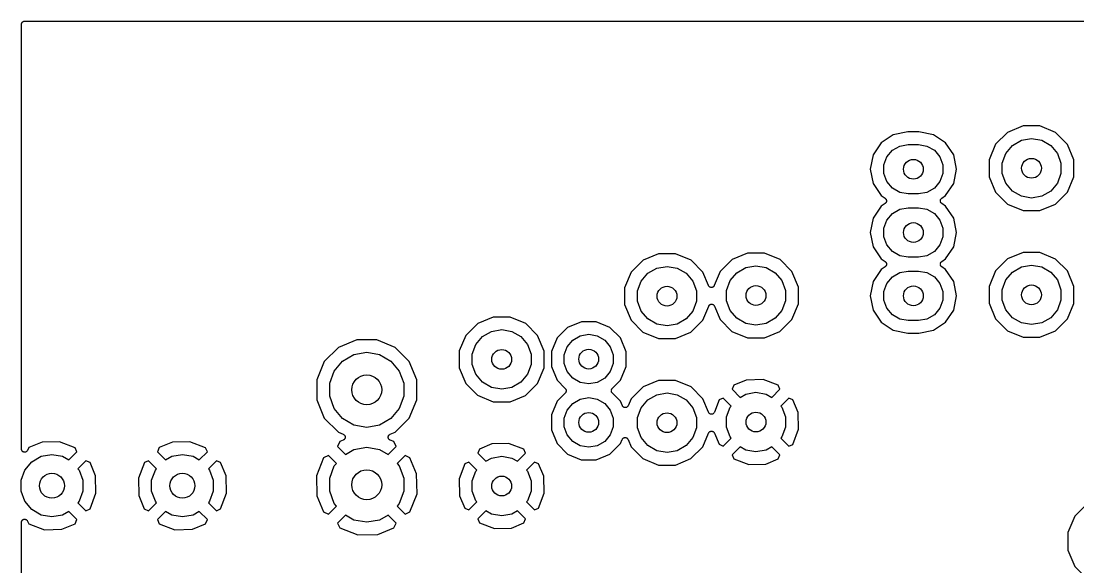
# Model space of a CAD drawing. Extents: x 74 to 224, y -146 to -46.
# Drawn here: x 74.36 to 116.73, y -68.33 to -46.43 of the extents above; entities that cross this region are included whole.
import ezdxf

# ---------------------------------------------------------------- set-up
doc = ezdxf.new("R2010")
doc.units = 0
doc.header["$MEASUREMENT"] = 0
doc.layers.add('BLACK', color=7, linetype='CONTINUOUS')

msp = doc.modelspace()

# ---------------------------------------------------------------- linework, layer by layer
at = {"layer": 'Black'}
for p, q in [((74.37, -46.557), (74.3719, -46.5461)), ((74.37, -63.6056), (74.37, -46.557)), ((74.3719, -46.5349), (74.3757, -46.5245)), ((74.3719, -46.5461), (74.3719, -46.5349)), ((74.3757, -46.5245), (74.3777, -46.5136)), ((74.3777, -46.5136), (74.3832, -46.5039)), ((74.3832, -46.5039), (74.387, -46.4935)), ((74.387, -46.4935), (74.3942, -46.485)), ((74.3942, -46.485), (74.3997, -46.4754)), ((74.3997, -46.4754), (74.4082, -46.4682)), ((74.4082, -46.4682), (74.4154, -46.4597)), ((74.4154, -46.4597), (74.425, -46.4542)), ((74.425, -46.4542), (74.4335, -46.447)), ((74.4335, -46.447), (74.4439, -46.4432)), ((74.4439, -46.4432), (74.4536, -46.4377)), ((74.4536, -46.4377), (74.4645, -46.4357)), ((74.4645, -46.4357), (74.4749, -46.4319)), ((74.4749, -46.4319), (74.4861, -46.4319)), ((74.4861, -46.4319), (74.497, -46.43)), ((74.497, -46.43), (140.55, -46.43)), ((114.535, -50.6378), (113.911, -50.8958)), ((115.211, -50.6384), (114.535, -50.6378)), ((115.835, -50.8975), (115.211, -50.6384)), ((109.327, -50.9911), (108.841, -51.3158)), ((109.913, -50.8746), (109.327, -50.9911)), ((110.356, -50.8746), (109.913, -50.8746)), ((110.942, -50.9911), (110.356, -50.8746)), ((111.428, -51.3158), (110.942, -50.9911)), ((113.911, -50.8958), (113.432, -51.3732)), ((114.103, -51.4211), (114.463, -51.2136)), ((114.463, -51.2136), (114.871, -51.1415)), ((114.871, -51.1415), (115.28, -51.2136)), ((115.28, -51.2136), (115.64, -51.4211)), ((116.312, -51.3758), (115.835, -50.8975)), ((108.841, -51.3158), (108.517, -51.8017)), ((109.072, -51.8787), (109.294, -51.6147)), ((109.294, -51.6147), (109.592, -51.4424)), ((109.592, -51.4424), (109.931, -51.3826)), ((109.931, -51.3826), (110.337, -51.3826)), ((110.337, -51.3826), (110.677, -51.4424)), ((110.677, -51.4424), (110.975, -51.6147)), ((110.975, -51.6147), (111.197, -51.8787)), ((111.752, -51.8017), (111.428, -51.3158)), ((113.432, -51.3732), (113.173, -51.9973)), ((113.836, -51.7391), (114.103, -51.4211)), ((115.64, -51.4211), (115.907, -51.7391)), ((116.57, -52.0003), (116.312, -51.3758)), ((108.517, -51.8017), (108.402, -52.3748)), ((108.954, -52.2025), (109.072, -51.8787)), ((111.197, -51.8787), (111.314, -52.2025)), ((111.866, -52.3748), (111.752, -51.8017)), ((113.173, -51.9973), (113.173, -52.6731)), ((113.694, -52.1292), (113.836, -51.7391)), ((115.907, -51.7391), (116.049, -52.1292)), ((116.57, -52.6761), (116.57, -52.0003)), ((108.402, -52.3748), (108.517, -52.9479)), ((108.954, -52.5471), (108.954, -52.2025)), ((111.314, -52.2025), (111.314, -52.5471)), ((111.752, -52.9479), (111.866, -52.3748)), ((113.694, -52.5442), (113.694, -52.1292)), ((113.836, -52.9343), (113.694, -52.5442)), ((116.049, -52.5442), (115.907, -52.9343)), ((116.049, -52.1292), (116.049, -52.5442)), ((108.517, -52.9479), (108.841, -53.4338)), ((109.072, -52.8709), (108.954, -52.5471)), ((109.294, -53.1349), (109.072, -52.8709)), ((111.197, -52.8709), (110.975, -53.1349)), ((111.314, -52.5471), (111.197, -52.8709)), ((111.428, -53.4338), (111.752, -52.9479)), ((113.173, -52.6731), (113.431, -53.2976)), ((114.103, -53.2523), (113.836, -52.9343)), ((115.907, -52.9343), (115.64, -53.2523)), ((116.311, -53.3001), (116.57, -52.6761)), ((109.592, -53.3072), (109.294, -53.1349)), ((109.931, -53.367), (109.592, -53.3072)), ((110.337, -53.367), (109.931, -53.367)), ((110.677, -53.3072), (110.337, -53.367)), ((110.975, -53.1349), (110.677, -53.3072)), ((113.431, -53.2976), (113.908, -53.7759)), ((114.463, -53.4598), (114.103, -53.2523)), ((115.64, -53.2523), (115.28, -53.4598)), ((115.832, -53.7776), (116.311, -53.3001)), ((108.841, -53.4338), (108.999, -53.5392)), ((108.999, -53.7504), (108.841, -53.8558)), ((108.999, -53.5392), (109.009, -53.5488)), ((109.009, -53.7408), (108.999, -53.7504)), ((109.009, -53.5488), (109.02, -53.557)), ((109.02, -53.7326), (109.009, -53.7408)), ((109.02, -53.557), (109.025, -53.5639)), ((109.025, -53.7257), (109.02, -53.7326)), ((109.025, -53.5639), (109.031, -53.5697)), ((109.031, -53.7199), (109.025, -53.7257)), ((109.031, -53.5697), (109.037, -53.5821)), ((109.037, -53.7075), (109.031, -53.7199)), ((109.037, -53.5821), (109.045, -53.5937)), ((109.045, -53.6959), (109.037, -53.7075)), ((109.045, -53.5937), (109.047, -53.6018)), ((109.047, -53.6878), (109.045, -53.6959)), ((109.047, -53.6018), (109.05, -53.6093)), ((109.05, -53.6803), (109.047, -53.6878)), ((109.05, -53.6093), (109.052, -53.623)), ((109.052, -53.6666), (109.05, -53.6803)), ((109.052, -53.623), (109.055, -53.6365)), ((109.055, -53.6531), (109.052, -53.6666)), ((109.055, -53.6365), (109.054, -53.6448)), ((109.054, -53.6448), (109.055, -53.6531)), ((111.214, -53.6365), (111.217, -53.623)), ((111.215, -53.6448), (111.214, -53.6365)), ((111.214, -53.6531), (111.215, -53.6448)), ((111.217, -53.6666), (111.214, -53.6531)), ((111.217, -53.623), (111.219, -53.6093)), ((111.219, -53.6803), (111.217, -53.6666)), ((111.219, -53.6093), (111.222, -53.6018)), ((111.222, -53.6878), (111.219, -53.6803)), ((111.222, -53.6018), (111.224, -53.5937)), ((111.224, -53.6959), (111.222, -53.6878)), ((111.224, -53.5937), (111.232, -53.5821)), ((111.232, -53.7075), (111.224, -53.6959)), ((111.232, -53.5821), (111.238, -53.5697)), ((111.238, -53.7199), (111.232, -53.7075)), ((111.238, -53.5697), (111.244, -53.5639)), ((111.244, -53.7257), (111.238, -53.7199)), ((111.244, -53.5639), (111.249, -53.557)), ((111.249, -53.7326), (111.244, -53.7257)), ((111.249, -53.557), (111.26, -53.5488)), ((111.26, -53.7408), (111.249, -53.7326)), ((111.26, -53.5488), (111.27, -53.5392)), ((111.27, -53.7504), (111.26, -53.7408)), ((111.27, -53.5392), (111.428, -53.4338)), ((111.428, -53.8558), (111.27, -53.7504)), ((113.908, -53.7759), (114.532, -54.035)), ((114.871, -53.5319), (114.463, -53.4598)), ((115.28, -53.4598), (114.871, -53.5319)), ((115.208, -54.0356), (115.832, -53.7776)), ((108.841, -53.8558), (108.517, -54.3417)), ((109.072, -54.4187), (109.294, -54.1547)), ((109.294, -54.1547), (109.592, -53.9824)), ((109.592, -53.9824), (109.931, -53.9226)), ((109.931, -53.9226), (110.337, -53.9226)), ((110.337, -53.9226), (110.677, -53.9824)), ((110.677, -53.9824), (110.975, -54.1547)), ((110.975, -54.1547), (111.197, -54.4187)), ((111.752, -54.3417), (111.428, -53.8558)), ((114.532, -54.035), (115.208, -54.0356)), ((108.517, -54.3417), (108.402, -54.9148)), ((108.954, -54.7425), (109.072, -54.4187)), ((111.197, -54.4187), (111.314, -54.7425)), ((111.866, -54.9148), (111.752, -54.3417)), ((108.402, -54.9148), (108.517, -55.4879)), ((108.954, -55.0871), (108.954, -54.7425)), ((111.314, -54.7425), (111.314, -55.0871)), ((111.752, -55.4879), (111.866, -54.9148)), ((108.517, -55.4879), (108.841, -55.9738)), ((109.072, -55.4109), (108.954, -55.0871)), ((109.294, -55.6749), (109.072, -55.4109)), ((111.197, -55.4109), (110.975, -55.6749)), ((111.314, -55.0871), (111.197, -55.4109)), ((111.428, -55.9738), (111.752, -55.4879)), ((99.9174, -55.7686), (99.2929, -56.0266)), ((100.593, -55.7692), (99.9174, -55.7686)), ((101.217, -56.0283), (100.593, -55.7692)), ((103.486, -55.7432), (102.862, -56.0012)), ((104.162, -55.7438), (103.486, -55.7432)), ((104.786, -56.0029), (104.162, -55.7438)), ((109.592, -55.8472), (109.294, -55.6749)), ((109.931, -55.907), (109.592, -55.8472)), ((110.337, -55.907), (109.931, -55.907)), ((110.677, -55.8472), (110.337, -55.907)), ((110.975, -55.6749), (110.677, -55.8472)), ((114.535, -55.7178), (113.911, -55.9758)), ((115.211, -55.7184), (114.535, -55.7178)), ((115.835, -55.9775), (115.211, -55.7184)), ((99.2929, -56.0266), (98.8146, -56.504)), ((99.4856, -56.5519), (99.845, -56.3444)), ((99.845, -56.3444), (100.254, -56.2723)), ((100.254, -56.2723), (100.663, -56.3444)), ((100.663, -56.3444), (101.022, -56.5519)), ((101.695, -56.5066), (101.217, -56.0283)), ((102.862, -56.0012), (102.383, -56.4786)), ((103.054, -56.5265), (103.414, -56.319)), ((103.414, -56.319), (103.822, -56.2469)), ((103.822, -56.2469), (104.231, -56.319)), ((104.231, -56.319), (104.591, -56.5265)), ((105.263, -56.4812), (104.786, -56.0029)), ((108.841, -55.9738), (108.999, -56.0792)), ((108.999, -56.2904), (108.841, -56.3958)), ((108.999, -56.0792), (109.009, -56.0888)), ((109.009, -56.2808), (108.999, -56.2904)), ((109.009, -56.0888), (109.02, -56.097)), ((109.02, -56.2726), (109.009, -56.2808)), ((109.02, -56.097), (109.025, -56.1039)), ((109.025, -56.2657), (109.02, -56.2726)), ((109.025, -56.1039), (109.031, -56.1097)), ((109.031, -56.2599), (109.025, -56.2657)), ((109.031, -56.1097), (109.037, -56.1221)), ((109.037, -56.2475), (109.031, -56.2599)), ((109.037, -56.1221), (109.045, -56.1337)), ((109.045, -56.2359), (109.037, -56.2475)), ((109.045, -56.1337), (109.047, -56.1418)), ((109.047, -56.2278), (109.045, -56.2359)), ((109.047, -56.1418), (109.05, -56.1493)), ((109.05, -56.2203), (109.047, -56.2278)), ((109.05, -56.1493), (109.052, -56.163)), ((109.052, -56.2066), (109.05, -56.2203)), ((109.052, -56.163), (109.055, -56.1765)), ((109.055, -56.1931), (109.052, -56.2066)), ((109.055, -56.1765), (109.054, -56.1848)), ((109.054, -56.1848), (109.055, -56.1931)), ((111.214, -56.1765), (111.217, -56.163)), ((111.215, -56.1848), (111.214, -56.1765)), ((111.214, -56.1931), (111.215, -56.1848)), ((111.217, -56.2066), (111.214, -56.1931)), ((111.217, -56.163), (111.219, -56.1493)), ((111.219, -56.2203), (111.217, -56.2066)), ((111.219, -56.1493), (111.222, -56.1418)), ((111.222, -56.2278), (111.219, -56.2203)), ((111.222, -56.1418), (111.224, -56.1337)), ((111.224, -56.2359), (111.222, -56.2278)), ((111.224, -56.1337), (111.232, -56.1221)), ((111.232, -56.2475), (111.224, -56.2359)), ((111.232, -56.1221), (111.238, -56.1097)), ((111.238, -56.2599), (111.232, -56.2475)), ((111.238, -56.1097), (111.244, -56.1039)), ((111.244, -56.2657), (111.238, -56.2599)), ((111.244, -56.1039), (111.249, -56.097)), ((111.249, -56.2726), (111.244, -56.2657)), ((111.249, -56.097), (111.26, -56.0888)), ((111.26, -56.2808), (111.249, -56.2726)), ((111.26, -56.0888), (111.27, -56.0792)), ((111.27, -56.2904), (111.26, -56.2808)), ((111.27, -56.0792), (111.428, -55.9738)), ((111.428, -56.3958), (111.27, -56.2904)), ((113.911, -55.9758), (113.432, -56.4532)), ((114.103, -56.5011), (114.463, -56.2936)), ((114.463, -56.2936), (114.871, -56.2215)), ((114.871, -56.2215), (115.28, -56.2936)), ((115.28, -56.2936), (115.64, -56.5011)), ((116.312, -56.4558), (115.835, -55.9775)), ((98.8146, -56.504), (98.5555, -57.1281)), ((99.2188, -56.8699), (99.4856, -56.5519)), ((101.022, -56.5519), (101.289, -56.8699)), ((101.915, -57.0405), (101.695, -56.5066)), ((102.383, -56.4786), (102.15, -57.0407)), ((102.787, -56.8445), (103.054, -56.5265)), ((104.591, -56.5265), (104.858, -56.8445)), ((105.521, -57.1057), (105.263, -56.4812)), ((108.841, -56.3958), (108.517, -56.8817)), ((109.072, -56.9587), (109.294, -56.6947)), ((109.294, -56.6947), (109.592, -56.5224)), ((109.592, -56.5224), (109.931, -56.4626)), ((109.931, -56.4626), (110.337, -56.4626)), ((110.337, -56.4626), (110.677, -56.5224)), ((110.677, -56.5224), (110.975, -56.6947)), ((110.975, -56.6947), (111.197, -56.9587)), ((111.752, -56.8817), (111.428, -56.3958)), ((113.432, -56.4532), (113.173, -57.0773)), ((113.836, -56.8191), (114.103, -56.5011)), ((115.64, -56.5011), (115.907, -56.8191)), ((116.57, -57.0803), (116.312, -56.4558)), ((98.5555, -57.1281), (98.5549, -57.8039)), ((99.0768, -57.26), (99.2188, -56.8699)), ((101.289, -56.8699), (101.431, -57.26)), ((101.924, -57.0545), (101.915, -57.0405)), ((101.932, -57.0692), (101.924, -57.0545)), ((101.936, -57.073), (101.932, -57.0692)), ((101.939, -57.0777), (101.936, -57.073)), ((101.952, -57.0878), (101.939, -57.0777)), ((101.964, -57.099), (101.952, -57.0878)), ((101.969, -57.1012), (101.964, -57.099)), ((101.974, -57.1046), (101.969, -57.1012)), ((101.99, -57.1096), (101.974, -57.1046)), ((102.005, -57.1159), (101.99, -57.1096)), ((102.011, -57.1162), (102.005, -57.1159)), ((102.016, -57.1179), (102.011, -57.1162)), ((102.033, -57.1172), (102.016, -57.1179)), ((102.049, -57.1179), (102.033, -57.1172)), ((102.054, -57.1162), (102.049, -57.1179)), ((102.06, -57.116), (102.054, -57.1162)), ((102.075, -57.1097), (102.06, -57.116)), ((102.091, -57.1047), (102.075, -57.1097)), ((102.096, -57.1013), (102.091, -57.1047)), ((102.101, -57.0992), (102.096, -57.1013)), ((102.113, -57.0879), (102.101, -57.0992)), ((102.126, -57.0779), (102.113, -57.0879)), ((102.129, -57.0732), (102.126, -57.0779)), ((102.133, -57.0694), (102.129, -57.0732)), ((102.141, -57.0547), (102.133, -57.0694)), ((102.15, -57.0407), (102.141, -57.0547)), ((102.645, -57.2346), (102.787, -56.8445)), ((104.858, -56.8445), (105, -57.2346)), ((105.521, -57.7815), (105.521, -57.1057)), ((108.517, -56.8817), (108.402, -57.4548)), ((108.954, -57.2825), (109.072, -56.9587)), ((111.197, -56.9587), (111.314, -57.2825)), ((111.866, -57.4548), (111.752, -56.8817)), ((113.173, -57.0773), (113.173, -57.7531)), ((113.694, -57.2092), (113.836, -56.8191)), ((115.907, -56.8191), (116.049, -57.2092)), ((116.57, -57.7561), (116.57, -57.0803)), ((99.0768, -57.675), (99.0768, -57.26)), ((101.431, -57.26), (101.431, -57.675)), ((102.645, -57.6496), (102.645, -57.2346)), ((105, -57.2346), (105, -57.6496)), ((108.402, -57.4548), (108.517, -58.0279)), ((108.954, -57.6271), (108.954, -57.2825)), ((109.072, -57.9509), (108.954, -57.6271)), ((111.314, -57.6271), (111.197, -57.9509)), ((111.314, -57.2825), (111.314, -57.6271)), ((111.752, -58.0279), (111.866, -57.4548)), ((113.694, -57.6242), (113.694, -57.2092)), ((113.836, -58.0143), (113.694, -57.6242)), ((116.049, -57.6242), (115.907, -58.0143)), ((116.049, -57.2092), (116.049, -57.6242)), ((98.5549, -57.8039), (98.8129, -58.4284)), ((99.2188, -58.0651), (99.0768, -57.675)), ((101.431, -57.675), (101.289, -58.0651)), ((101.693, -58.4309), (101.926, -57.8689)), ((101.926, -57.8689), (101.935, -57.8549)), ((101.935, -57.8549), (101.943, -57.8402)), ((101.943, -57.8402), (101.947, -57.8364)), ((101.947, -57.8364), (101.95, -57.8317)), ((101.95, -57.8317), (101.963, -57.8216)), ((101.963, -57.8216), (101.976, -57.8104)), ((101.976, -57.8104), (101.981, -57.8083)), ((101.981, -57.8083), (101.985, -57.8049)), ((101.985, -57.8049), (102.001, -57.7999)), ((102.001, -57.7999), (102.016, -57.7936)), ((102.016, -57.7936), (102.022, -57.7934)), ((102.022, -57.7934), (102.027, -57.7917)), ((102.027, -57.7917), (102.044, -57.7924)), ((102.044, -57.7924), (102.06, -57.7917)), ((102.06, -57.7917), (102.066, -57.7934)), ((102.066, -57.7934), (102.071, -57.7937)), ((102.071, -57.7937), (102.087, -57.8)), ((102.087, -57.8), (102.102, -57.805)), ((102.102, -57.805), (102.107, -57.8084)), ((102.107, -57.8084), (102.112, -57.8106)), ((102.112, -57.8106), (102.124, -57.8218)), ((102.124, -57.8218), (102.137, -57.8319)), ((102.137, -57.8319), (102.14, -57.8366)), ((102.14, -57.8366), (102.144, -57.8404)), ((102.144, -57.8404), (102.152, -57.8551)), ((102.152, -57.8551), (102.161, -57.8691)), ((102.161, -57.8691), (102.382, -58.403)), ((102.787, -58.0397), (102.645, -57.6496)), ((103.054, -58.3577), (102.787, -58.0397)), ((104.858, -58.0397), (104.591, -58.3577)), ((105, -57.6496), (104.858, -58.0397)), ((105.262, -58.4055), (105.521, -57.7815)), ((108.517, -58.0279), (108.841, -58.5138)), ((109.294, -58.2149), (109.072, -57.9509)), ((111.197, -57.9509), (110.975, -58.2149)), ((111.428, -58.5138), (111.752, -58.0279)), ((113.173, -57.7531), (113.431, -58.3776)), ((114.103, -58.3323), (113.836, -58.0143)), ((115.907, -58.0143), (115.64, -58.3323)), ((116.311, -58.3802), (116.57, -57.7561)), ((93.288, -58.3086), (92.6635, -58.5666)), ((93.9638, -58.3092), (93.288, -58.3086)), ((94.5878, -58.5683), (93.9638, -58.3092)), ((98.8129, -58.4284), (99.2903, -58.9067)), ((99.4856, -58.3831), (99.2188, -58.0651)), ((99.845, -58.5906), (99.4856, -58.3831)), ((101.022, -58.3831), (100.663, -58.5906)), ((101.289, -58.0651), (101.022, -58.3831)), ((101.215, -58.9084), (101.693, -58.4309)), ((102.382, -58.403), (102.859, -58.8813)), ((103.414, -58.5652), (103.054, -58.3577)), ((104.591, -58.3577), (104.231, -58.5652)), ((104.783, -58.883), (105.262, -58.4055)), ((109.592, -58.3872), (109.294, -58.2149)), ((109.931, -58.447), (109.592, -58.3872)), ((110.337, -58.447), (109.931, -58.447)), ((110.677, -58.3872), (110.337, -58.447)), ((110.975, -58.2149), (110.677, -58.3872)), ((113.431, -58.3776), (113.908, -58.8559)), ((114.463, -58.5398), (114.103, -58.3323)), ((115.64, -58.3323), (115.28, -58.5398)), ((115.832, -58.8576), (116.311, -58.3802)), ((92.6635, -58.5666), (92.1852, -59.044)), ((92.8562, -59.0919), (93.2156, -58.8844)), ((93.2156, -58.8844), (93.6244, -58.8123)), ((93.6244, -58.8123), (94.0332, -58.8844)), ((94.0332, -58.8844), (94.3926, -59.0919)), ((95.0653, -59.0466), (94.5878, -58.5683)), ((96.2682, -58.7223), (95.8458, -59.1439)), ((96.8198, -58.4944), (96.2682, -58.7223)), ((97.4166, -58.4949), (96.8198, -58.4944)), ((97.9678, -58.7237), (97.4166, -58.4949)), ((98.3894, -59.1461), (97.9678, -58.7237)), ((100.254, -58.6627), (99.845, -58.5906)), ((100.663, -58.5906), (100.254, -58.6627)), ((102.859, -58.8813), (103.483, -59.1404)), ((103.822, -58.6373), (103.414, -58.5652)), ((104.231, -58.5652), (103.822, -58.6373)), ((104.159, -59.141), (104.783, -58.883)), ((108.841, -58.5138), (109.327, -58.8385)), ((109.327, -58.8385), (109.913, -58.955)), ((110.356, -58.955), (110.942, -58.8385)), ((110.942, -58.8385), (111.428, -58.5138)), ((113.908, -58.8559), (114.532, -59.115)), ((114.871, -58.6119), (114.463, -58.5398)), ((115.28, -58.5398), (114.871, -58.6119)), ((115.208, -59.1156), (115.832, -58.8576)), ((87.8166, -59.2185), (87.0783, -59.5235)), ((88.6153, -59.2192), (87.8166, -59.2185)), ((89.3531, -59.5255), (88.6153, -59.2192)), ((92.1852, -59.044), (91.9261, -59.6681)), ((92.5893, -59.4099), (92.8562, -59.0919)), ((94.3926, -59.0919), (94.6594, -59.4099)), ((95.3233, -59.6711), (95.0653, -59.0466)), ((95.8458, -59.1439), (95.617, -59.6951)), ((96.2544, -59.4968), (96.4767, -59.2318)), ((96.4767, -59.2318), (96.7763, -59.0589)), ((96.7763, -59.0589), (97.1169, -58.9988)), ((97.1169, -58.9988), (97.4575, -59.0589)), ((97.4575, -59.0589), (97.7571, -59.2318)), ((97.7571, -59.2318), (97.9794, -59.4968)), ((98.6173, -59.6977), (98.3894, -59.1461)), ((99.2903, -58.9067), (99.9144, -59.1658)), ((99.9144, -59.1658), (100.59, -59.1664)), ((100.59, -59.1664), (101.215, -58.9084)), ((103.483, -59.1404), (104.159, -59.141)), ((109.913, -58.955), (110.356, -58.955)), ((114.532, -59.115), (115.208, -59.1156)), ((87.0783, -59.5235), (86.513, -60.0878)), ((87.6993, -59.8119), (88.2142, -59.7211)), ((88.2142, -59.7211), (88.7291, -59.8119)), ((89.9174, -60.0908), (89.3531, -59.5255)), ((91.9261, -59.6681), (91.9255, -60.3439)), ((92.4474, -59.8), (92.5893, -59.4099)), ((94.6594, -59.4099), (94.8014, -59.8)), ((95.3227, -60.3469), (95.3233, -59.6711)), ((95.617, -59.6951), (95.6165, -60.2919)), ((96.1361, -59.8218), (96.2544, -59.4968)), ((97.9794, -59.4968), (98.0977, -59.8218)), ((98.6168, -60.2945), (98.6173, -59.6977)), ((86.513, -60.0878), (86.2067, -60.8256)), ((86.9103, -60.4739), (87.2464, -60.0733)), ((87.2464, -60.0733), (87.6993, -59.8119)), ((88.7291, -59.8119), (89.182, -60.0733)), ((89.182, -60.0733), (89.5181, -60.4739)), ((90.2224, -60.8291), (89.9174, -60.0908)), ((92.4474, -60.215), (92.4474, -59.8)), ((94.8014, -59.8), (94.8014, -60.215)), ((96.1361, -60.1677), (96.1361, -59.8218)), ((96.2544, -60.4928), (96.1361, -60.1677)), ((98.0977, -60.1677), (97.9794, -60.4928)), ((98.0977, -59.8218), (98.0977, -60.1677)), ((86.7315, -60.9653), (86.9103, -60.4739)), ((89.5181, -60.4739), (89.6969, -60.9653)), ((91.9255, -60.3439), (92.1835, -60.9684)), ((92.5893, -60.6051), (92.4474, -60.215)), ((94.8014, -60.215), (94.6594, -60.6051)), ((95.0636, -60.9709), (95.3227, -60.3469)), ((95.6165, -60.2919), (95.8444, -60.8435)), ((96.4767, -60.7578), (96.2544, -60.4928)), ((97.9794, -60.4928), (97.7571, -60.7578)), ((98.388, -60.8457), (98.6168, -60.2945)), ((86.2067, -60.8256), (86.206, -61.6243)), ((86.7315, -61.4881), (86.7315, -60.9653)), ((89.6969, -60.9653), (89.6969, -61.4881)), ((90.2217, -61.6278), (90.2224, -60.8291)), ((92.1835, -60.9684), (92.6609, -61.4467)), ((92.8562, -60.9231), (92.5893, -60.6051)), ((93.2156, -61.1306), (92.8562, -60.9231)), ((94.3926, -60.9231), (94.0332, -61.1306)), ((94.6594, -60.6051), (94.3926, -60.9231)), ((94.5853, -61.4484), (95.0636, -60.9709)), ((95.8444, -60.8435), (96.1756, -61.1753)), ((96.7763, -60.9307), (96.4767, -60.7578)), ((97.1169, -60.9908), (96.7763, -60.9307)), ((97.4575, -60.9307), (97.1169, -60.9908)), ((97.7571, -60.7578), (97.4575, -60.9307)), ((98.0584, -61.1747), (98.388, -60.8457)), ((99.9174, -60.8486), (99.2929, -61.1066)), ((100.593, -60.8492), (99.9174, -60.8486)), ((101.217, -61.1083), (100.593, -60.8492)), ((103.434, -60.834), (102.93, -61.0425)), ((104.111, -60.8144), (103.434, -60.834)), ((104.716, -61.0445), (104.111, -60.8144)), ((93.6244, -61.2027), (93.2156, -61.1306)), ((94.0332, -61.1306), (93.6244, -61.2027)), ((96.1754, -61.3549), (95.8458, -61.6839)), ((96.1818, -61.3458), (96.1754, -61.3549)), ((96.1756, -61.1753), (96.182, -61.1844)), ((96.1897, -61.3379), (96.1818, -61.3458)), ((96.182, -61.1844), (96.1898, -61.1923)), ((96.1944, -61.3279), (96.1897, -61.3379)), ((96.1898, -61.1923), (96.1945, -61.2023)), ((96.2008, -61.3188), (96.1944, -61.3279)), ((96.1945, -61.2023), (96.2009, -61.2114)), ((96.2036, -61.3081), (96.2008, -61.3188)), ((96.2009, -61.2114), (96.2037, -61.2222)), ((96.2084, -61.298), (96.2036, -61.3081)), ((96.2037, -61.2222), (96.2084, -61.2322)), ((96.2084, -61.2322), (96.2094, -61.2433)), ((96.2093, -61.2869), (96.2084, -61.298)), ((96.2122, -61.2762), (96.2093, -61.2869)), ((96.2094, -61.2433), (96.2122, -61.254)), ((96.2122, -61.254), (96.2113, -61.2651)), ((96.2113, -61.2651), (96.2122, -61.2762)), ((98.0216, -61.2534), (98.0245, -61.2427)), ((98.0225, -61.2645), (98.0216, -61.2534)), ((98.0216, -61.2756), (98.0225, -61.2645)), ((98.0244, -61.2863), (98.0216, -61.2756)), ((98.0254, -61.2974), (98.0244, -61.2863)), ((98.0245, -61.2427), (98.0254, -61.2316)), ((98.0254, -61.2316), (98.0301, -61.2216)), ((98.0301, -61.3074), (98.0254, -61.2974)), ((98.0301, -61.2216), (98.033, -61.2108)), ((98.0329, -61.3182), (98.0301, -61.3074)), ((98.0393, -61.3273), (98.0329, -61.3182)), ((98.033, -61.2108), (98.0394, -61.2017)), ((98.044, -61.3373), (98.0393, -61.3273)), ((98.0394, -61.2017), (98.0441, -61.1917)), ((98.0518, -61.3452), (98.044, -61.3373)), ((98.0441, -61.1917), (98.052, -61.1838)), ((98.0582, -61.3543), (98.0518, -61.3452)), ((98.052, -61.1838), (98.0584, -61.1747)), ((98.3894, -61.6861), (98.0582, -61.3543)), ((99.2929, -61.1066), (98.8146, -61.584)), ((99.4856, -61.6319), (99.845, -61.4244)), ((99.845, -61.4244), (100.254, -61.3523)), ((100.254, -61.3523), (100.663, -61.4244)), ((100.663, -61.4244), (101.022, -61.6319)), ((101.695, -61.5866), (101.217, -61.1083)), ((102.93, -61.0425), (102.862, -61.2025)), ((102.862, -61.2025), (103.189, -61.529)), ((103.189, -61.529), (103.414, -61.399)), ((103.414, -61.399), (103.822, -61.3269)), ((103.822, -61.3269), (104.231, -61.399)), ((104.231, -61.399), (104.456, -61.529)), ((104.456, -61.529), (104.783, -61.2025)), ((104.783, -61.2025), (104.716, -61.0445)), ((86.206, -61.6243), (86.511, -62.3626)), ((86.9103, -61.9795), (86.7315, -61.4881)), ((89.6969, -61.4881), (89.5181, -61.9795)), ((89.9154, -62.3656), (90.2217, -61.6278)), ((92.6609, -61.4467), (93.285, -61.7058)), ((93.285, -61.7058), (93.9608, -61.7064)), ((93.9608, -61.7064), (94.5853, -61.4484)), ((95.8458, -61.6839), (95.617, -62.2351)), ((96.2544, -62.0368), (96.4767, -61.7718)), ((96.4767, -61.7718), (96.7763, -61.5989)), ((96.7763, -61.5989), (97.1169, -61.5388)), ((97.1169, -61.5388), (97.4575, -61.5989)), ((97.4575, -61.5989), (97.7571, -61.7718)), ((97.7571, -61.7718), (97.9794, -62.0368)), ((98.4633, -61.8648), (98.3894, -61.6861)), ((98.4722, -61.8788), (98.4633, -61.8648)), ((98.6979, -61.865), (98.689, -61.879)), ((98.8146, -61.584), (98.6979, -61.865)), ((99.2188, -61.9499), (99.4856, -61.6319)), ((101.022, -61.6319), (101.289, -61.9499)), ((101.919, -62.1303), (101.695, -61.5866)), ((102.345, -61.629), (102.155, -62.127)), ((102.503, -61.5617), (102.345, -61.629)), ((102.823, -61.882), (102.503, -61.5617)), ((105.142, -61.5617), (104.822, -61.882)), ((105.302, -61.6298), (105.142, -61.5617)), ((105.511, -62.1332), (105.302, -61.6298)), ((87.2464, -62.3801), (86.9103, -61.9795)), ((89.5181, -61.9795), (89.182, -62.3801)), ((95.617, -62.2351), (95.6165, -62.8319)), ((96.1361, -62.3618), (96.2544, -62.0368)), ((97.9794, -62.0368), (98.0977, -62.3618)), ((98.4798, -61.8936), (98.4722, -61.8788)), ((98.4839, -61.8973), (98.4798, -61.8936)), ((98.4869, -61.902), (98.4839, -61.8973)), ((98.5001, -61.9122), (98.4869, -61.902)), ((98.5123, -61.9234), (98.5001, -61.9122)), ((98.5175, -61.9255), (98.5123, -61.9234)), ((98.5219, -61.9289), (98.5175, -61.9255)), ((98.5377, -61.9339), (98.5219, -61.9289)), ((98.5531, -61.9403), (98.5377, -61.9339)), ((98.5586, -61.9405), (98.5531, -61.9403)), ((98.564, -61.9422), (98.5586, -61.9405)), ((98.5805, -61.9415), (98.564, -61.9422)), ((98.5971, -61.9423), (98.5805, -61.9415)), ((98.6024, -61.9406), (98.5971, -61.9423)), ((98.608, -61.9403), (98.6024, -61.9406)), ((98.6234, -61.934), (98.608, -61.9403)), ((98.6392, -61.929), (98.6234, -61.934)), ((98.6436, -61.9256), (98.6392, -61.929)), ((98.6488, -61.9235), (98.6436, -61.9256)), ((98.661, -61.9123), (98.6488, -61.9235)), ((98.6742, -61.9022), (98.661, -61.9123)), ((98.6772, -61.8975), (98.6742, -61.9022)), ((98.6813, -61.8937), (98.6772, -61.8975)), ((98.689, -61.879), (98.6813, -61.8937)), ((99.0768, -62.34), (99.2188, -61.9499)), ((101.289, -61.9499), (101.431, -62.34)), ((101.929, -62.1459), (101.919, -62.1303)), ((101.938, -62.162), (101.929, -62.1459)), ((101.941, -62.1644), (101.938, -62.162)), ((101.943, -62.1675), (101.941, -62.1644)), ((101.958, -62.1788), (101.943, -62.1675)), ((101.972, -62.1908), (101.958, -62.1788)), ((101.975, -62.1921), (101.972, -62.1908)), ((101.978, -62.1944), (101.975, -62.1921)), ((101.996, -62.1999), (101.978, -62.1944)), ((102.013, -62.2065), (101.996, -62.1999)), ((102.017, -62.2066), (102.013, -62.2065)), ((102.02, -62.2077), (102.017, -62.2066)), ((102.038, -62.2069), (102.02, -62.2077)), ((102.057, -62.2072), (102.038, -62.2069)), ((102.06, -62.206), (102.057, -62.2072)), ((102.064, -62.2058), (102.06, -62.206)), ((102.081, -62.1987), (102.064, -62.2058)), ((102.099, -62.1927), (102.081, -62.1987)), ((102.101, -62.1904), (102.099, -62.1927)), ((102.105, -62.189), (102.101, -62.1904)), ((102.118, -62.1765), (102.105, -62.189)), ((102.133, -62.1648), (102.118, -62.1765)), ((102.135, -62.1617), (102.133, -62.1648)), ((102.137, -62.1592), (102.135, -62.1617)), ((102.146, -62.1428), (102.137, -62.1592)), ((102.155, -62.127), (102.146, -62.1428)), ((102.645, -62.3146), (102.787, -61.9245)), ((102.787, -61.9245), (102.823, -61.882)), ((104.822, -61.882), (104.858, -61.9245)), ((104.858, -61.9245), (105, -62.3146)), ((105.53, -62.8106), (105.511, -62.1332)), ((86.511, -62.3626), (87.0753, -62.9279)), ((87.6993, -62.6415), (87.2464, -62.3801)), ((88.2142, -62.7323), (87.6993, -62.6415)), ((88.7291, -62.6415), (88.2142, -62.7323)), ((89.182, -62.3801), (88.7291, -62.6415)), ((89.3501, -62.9299), (89.9154, -62.3656)), ((96.1361, -62.7077), (96.1361, -62.3618)), ((96.2544, -63.0328), (96.1361, -62.7077)), ((98.0977, -62.7077), (97.9794, -63.0328)), ((98.0977, -62.3618), (98.0977, -62.7077)), ((99.0768, -62.755), (99.0768, -62.34)), ((101.431, -62.34), (101.431, -62.755)), ((102.645, -62.7296), (102.645, -62.3146)), ((105, -62.3146), (105, -62.7296)), ((87.0753, -62.9279), (87.2734, -63.0101)), ((87.2734, -63.0101), (87.2873, -63.019)), ((87.2873, -63.019), (87.302, -63.0267)), ((87.302, -63.0267), (87.3058, -63.0308)), ((87.3058, -63.0308), (87.3106, -63.0339)), ((87.3106, -63.0339), (87.3206, -63.047)), ((87.3206, -63.047), (87.3318, -63.0592)), ((87.3318, -63.0592), (87.334, -63.0644)), ((87.334, -63.0644), (87.3374, -63.0689)), ((87.3374, -63.0689), (87.3424, -63.0847)), ((87.3424, -63.0847), (87.3487, -63.0999)), ((87.3487, -63.0999), (87.3489, -63.1056)), ((87.3489, -63.1056), (87.3506, -63.111)), ((87.3506, -63.111), (87.3499, -63.1275)), ((87.3499, -63.1275), (87.3506, -63.144)), ((89.0731, -63.113), (89.0744, -63.1089)), ((89.0739, -63.1309), (89.0731, -63.113)), ((89.0734, -63.1487), (89.0739, -63.1309)), ((89.0744, -63.1089), (89.0745, -63.1046)), ((89.0745, -63.1046), (89.081, -63.088)), ((89.081, -63.088), (89.0864, -63.071)), ((89.0864, -63.071), (89.0891, -63.0675)), ((89.0891, -63.0675), (89.0906, -63.0635)), ((89.0906, -63.0635), (89.1024, -63.0502)), ((89.1024, -63.0502), (89.1133, -63.036)), ((89.1133, -63.036), (89.1169, -63.0337)), ((89.1169, -63.0337), (89.1198, -63.0305)), ((89.1198, -63.0305), (89.1355, -63.0219)), ((89.1355, -63.0219), (89.1505, -63.0123)), ((89.1505, -63.0123), (89.3501, -62.9299)), ((95.6165, -62.8319), (95.8444, -63.3835)), ((96.4767, -63.2978), (96.2544, -63.0328)), ((97.9794, -63.0328), (97.7571, -63.2978)), ((99.2188, -63.1451), (99.0768, -62.755)), ((101.431, -62.755), (101.289, -63.1451)), ((101.693, -63.5109), (101.921, -62.9619)), ((101.921, -62.9619), (101.93, -62.948)), ((101.93, -62.948), (101.937, -62.9333)), ((101.937, -62.9333), (101.942, -62.9295)), ((101.942, -62.9295), (101.945, -62.9248)), ((101.945, -62.9248), (101.958, -62.9147)), ((101.958, -62.9147), (101.97, -62.9035)), ((101.97, -62.9035), (101.975, -62.9014)), ((101.975, -62.9014), (101.98, -62.8979)), ((101.98, -62.8979), (101.995, -62.893)), ((101.995, -62.893), (102.011, -62.8866)), ((102.011, -62.8866), (102.016, -62.8864)), ((102.016, -62.8864), (102.022, -62.8847)), ((102.022, -62.8847), (102.038, -62.8854)), ((102.038, -62.8854), (102.055, -62.8847)), ((102.055, -62.8847), (102.06, -62.8864)), ((102.06, -62.8864), (102.066, -62.8867)), ((102.066, -62.8867), (102.081, -62.893)), ((102.081, -62.893), (102.097, -62.898)), ((102.097, -62.898), (102.101, -62.9014)), ((102.101, -62.9014), (102.107, -62.9036)), ((102.107, -62.9036), (102.119, -62.9148)), ((102.119, -62.9148), (102.132, -62.9248)), ((102.132, -62.9248), (102.135, -62.9296)), ((102.135, -62.9296), (102.139, -62.9334)), ((102.139, -62.9334), (102.147, -62.9481)), ((102.147, -62.9481), (102.156, -62.962)), ((102.156, -62.962), (102.343, -63.4144)), ((102.787, -63.1197), (102.645, -62.7296)), ((102.823, -63.1622), (102.787, -63.1197)), ((104.858, -63.1197), (104.822, -63.1622)), ((105, -62.7296), (104.858, -63.1197)), ((105.3, -63.4152), (105.53, -62.8106)), ((74.6618, -63.5468), (74.6132, -63.6568)), ((75.1919, -63.3272), (74.6618, -63.5468)), ((75.8927, -63.3084), (75.1919, -63.3272)), ((76.5198, -63.5486), (75.8927, -63.3084)), ((76.5926, -63.7134), (76.5198, -63.5486)), ((79.8942, -63.5468), (79.8206, -63.7134)), ((80.4243, -63.3272), (79.8942, -63.5468)), ((81.1251, -63.3084), (80.4243, -63.3272)), ((81.7522, -63.5486), (81.1251, -63.3084)), ((81.825, -63.7134), (81.7522, -63.5486)), ((87.132, -63.3033), (87.0345, -63.4978)), ((87.0345, -63.4978), (87.3565, -63.8198)), ((87.2733, -63.2448), (87.132, -63.3033)), ((87.2873, -63.2359), (87.2733, -63.2448)), ((87.3019, -63.2283), (87.2873, -63.2359)), ((87.3057, -63.2241), (87.3019, -63.2283)), ((87.3105, -63.2211), (87.3057, -63.2241)), ((87.3206, -63.2079), (87.3105, -63.2211)), ((87.3318, -63.1958), (87.3206, -63.2079)), ((87.3339, -63.1905), (87.3318, -63.1958)), ((87.3374, -63.1861), (87.3339, -63.1905)), ((87.3423, -63.1703), (87.3374, -63.1861)), ((87.3487, -63.155), (87.3423, -63.1703)), ((87.3489, -63.1494), (87.3487, -63.155)), ((87.3506, -63.144), (87.3489, -63.1494)), ((87.6993, -63.6219), (88.2142, -63.5311)), ((88.2142, -63.5311), (88.7291, -63.6219)), ((89.0719, -63.8198), (89.3939, -63.4978)), ((89.0748, -63.1528), (89.0734, -63.1487)), ((89.075, -63.1571), (89.0748, -63.1528)), ((89.0818, -63.1736), (89.075, -63.1571)), ((89.0875, -63.1905), (89.0818, -63.1736)), ((89.0902, -63.1939), (89.0875, -63.1905)), ((89.0919, -63.1979), (89.0902, -63.1939)), ((89.1039, -63.211), (89.0919, -63.1979)), ((89.115, -63.225), (89.1039, -63.211)), ((89.1187, -63.2272), (89.115, -63.225)), ((89.1216, -63.2304), (89.1187, -63.2272)), ((89.1374, -63.2387), (89.1216, -63.2304)), ((89.1527, -63.248), (89.1374, -63.2387)), ((89.297, -63.3045), (89.1527, -63.248)), ((89.3939, -63.4978), (89.297, -63.3045)), ((93.2355, -63.3994), (92.7321, -63.6079)), ((93.9129, -63.3798), (93.2355, -63.3994)), ((93.9408, -63.3904), (93.9129, -63.3798)), ((94.5175, -63.6099), (93.9408, -63.3904)), ((93.9408, -63.3904), (93.9408, -63.3904)), ((95.8444, -63.3835), (96.266, -63.8059)), ((96.7763, -63.4707), (96.4767, -63.2978)), ((97.1169, -63.5308), (96.7763, -63.4707)), ((97.4575, -63.4707), (97.1169, -63.5308)), ((97.7571, -63.2978), (97.4575, -63.4707)), ((97.9656, -63.8073), (98.388, -63.3857)), ((98.388, -63.3857), (98.458, -63.2171)), ((98.458, -63.2171), (98.4669, -63.2031)), ((98.4669, -63.2031), (98.4746, -63.1884)), ((98.4746, -63.1884), (98.4787, -63.1846)), ((98.4787, -63.1846), (98.4817, -63.1799)), ((98.4817, -63.1799), (98.4949, -63.1698)), ((98.4949, -63.1698), (98.5071, -63.1586)), ((98.5071, -63.1586), (98.5123, -63.1565)), ((98.5123, -63.1565), (98.5167, -63.1531)), ((98.5167, -63.1531), (98.5325, -63.1481)), ((98.5325, -63.1481), (98.5479, -63.1418)), ((98.5479, -63.1418), (98.5535, -63.1415)), ((98.5535, -63.1415), (98.5588, -63.1399)), ((98.5588, -63.1399), (98.5754, -63.1406)), ((98.5754, -63.1406), (98.5919, -63.1399)), ((98.5919, -63.1399), (98.5973, -63.1416)), ((98.5973, -63.1416), (98.6029, -63.1418)), ((98.6029, -63.1418), (98.6182, -63.1482)), ((98.6182, -63.1482), (98.634, -63.1532)), ((98.634, -63.1532), (98.6384, -63.1566)), ((98.6384, -63.1566), (98.6436, -63.1587)), ((98.6436, -63.1587), (98.6558, -63.17)), ((98.6558, -63.17), (98.669, -63.1801)), ((98.669, -63.1801), (98.672, -63.1848)), ((98.672, -63.1848), (98.6761, -63.1886)), ((98.6761, -63.1886), (98.6837, -63.2033)), ((98.6837, -63.2033), (98.6926, -63.2173)), ((98.6926, -63.2173), (98.8129, -63.5084)), ((98.8129, -63.5084), (99.2903, -63.9867)), ((99.4856, -63.4631), (99.2188, -63.1451)), ((99.845, -63.6706), (99.4856, -63.4631)), ((101.022, -63.4631), (100.663, -63.6706)), ((101.289, -63.1451), (101.022, -63.4631)), ((101.215, -63.9884), (101.693, -63.5109)), ((102.343, -63.4144), (102.503, -63.4825)), ((102.503, -63.4825), (102.823, -63.1622)), ((103.189, -63.5152), (102.862, -63.8417)), ((103.414, -63.6452), (103.189, -63.5152)), ((104.456, -63.5152), (104.231, -63.6452)), ((104.783, -63.8417), (104.456, -63.5152)), ((104.822, -63.1622), (105.142, -63.4825)), ((105.142, -63.4825), (105.3, -63.4152)), ((74.3731, -63.6232), (74.37, -63.6056)), ((74.375, -63.641), (74.3731, -63.6232)), ((74.3769, -63.6448), (74.375, -63.641)), ((74.3777, -63.649), (74.3769, -63.6448)), ((74.3866, -63.6645), (74.3777, -63.649)), ((74.3945, -63.6806), (74.3866, -63.6645)), ((74.3976, -63.6835), (74.3945, -63.6806)), ((74.3997, -63.6872), (74.3976, -63.6835)), ((74.4134, -63.6987), (74.3997, -63.6872)), ((74.4263, -63.7111), (74.4134, -63.6987)), ((74.4302, -63.7128), (74.4263, -63.7111)), ((74.4335, -63.7156), (74.4302, -63.7128)), ((74.4503, -63.7217), (74.4335, -63.7156)), ((74.4667, -63.7289), (74.4503, -63.7217)), ((74.4709, -63.7292), (74.4667, -63.7289)), ((74.4749, -63.7306), (74.4709, -63.7292)), ((74.4928, -63.7306), (74.4749, -63.7306)), ((74.5107, -63.7318), (74.4928, -63.7306)), ((74.5148, -63.7306), (74.5107, -63.7318)), ((74.5191, -63.7306), (74.5148, -63.7306)), ((74.5359, -63.7245), (74.5191, -63.7306)), ((74.553, -63.7195), (74.5359, -63.7245)), ((74.5565, -63.717), (74.553, -63.7195)), ((74.5605, -63.7156), (74.5565, -63.717)), ((74.5742, -63.7041), (74.5605, -63.7156)), ((74.5886, -63.6935), (74.5742, -63.7041)), ((74.591, -63.6899), (74.5886, -63.6935)), ((74.5943, -63.6872), (74.591, -63.6899)), ((74.6032, -63.6717), (74.5943, -63.6872)), ((74.6132, -63.6568), (74.6032, -63.6717)), ((74.7841, -64.1138), (75.1614, -63.896)), ((75.1614, -63.896), (75.5904, -63.8203)), ((75.5904, -63.8203), (76.0194, -63.896)), ((76.0194, -63.896), (76.267, -64.0389)), ((76.267, -64.0389), (76.5926, -63.7134)), ((79.8206, -63.7134), (80.1462, -64.0389)), ((80.1462, -64.0389), (80.3938, -63.896)), ((80.3938, -63.896), (80.8228, -63.8203)), ((80.8228, -63.8203), (81.2518, -63.896)), ((81.2518, -63.896), (81.4994, -64.0389)), ((81.4994, -64.0389), (81.825, -63.7134)), ((86.482, -63.9539), (86.1991, -64.6757)), ((86.6753, -63.857), (86.482, -63.9539)), ((86.9979, -64.1796), (86.6753, -63.857)), ((87.3565, -63.8198), (87.6993, -63.6219)), ((88.7291, -63.6219), (89.0719, -63.8198)), ((89.7531, -63.857), (89.4305, -64.1796)), ((89.9476, -63.9545), (89.7531, -63.857)), ((90.214, -64.5978), (89.9476, -63.9545)), ((92.7321, -63.6079), (92.664, -63.7679)), ((92.664, -63.7679), (92.9905, -64.0944)), ((92.9905, -64.0944), (93.2156, -63.9644)), ((93.2156, -63.9644), (93.6244, -63.8923)), ((93.6244, -63.8923), (94.0332, -63.9644)), ((94.0332, -63.9644), (94.2583, -64.0944)), ((94.2583, -64.0944), (94.5848, -63.7679)), ((94.5848, -63.7679), (94.5175, -63.6099)), ((96.266, -63.8059), (96.8172, -64.0347)), ((97.414, -64.0352), (97.9656, -63.8073)), ((100.254, -63.7427), (99.845, -63.6706)), ((100.663, -63.6706), (100.254, -63.7427)), ((102.862, -63.8417), (102.929, -63.9997)), ((103.822, -63.7173), (103.414, -63.6452)), ((104.231, -63.6452), (103.822, -63.7173)), ((104.715, -64.0017), (104.783, -63.8417)), ((74.504, -64.4476), (74.7841, -64.1138)), ((76.9518, -64.0726), (76.6312, -64.3932)), ((76.6312, -64.3932), (76.6768, -64.4476)), ((77.1184, -64.1462), (76.9518, -64.0726)), ((77.338, -64.6763), (77.1184, -64.1462)), ((79.2966, -64.1454), (79.0564, -64.7725)), ((79.4614, -64.0726), (79.2966, -64.1454)), ((79.782, -64.3932), (79.4614, -64.0726)), ((79.7364, -64.4476), (79.782, -64.3932)), ((82.1842, -64.0726), (81.8636, -64.3932)), ((81.8636, -64.3932), (81.9092, -64.4476)), ((82.3508, -64.1462), (82.1842, -64.0726)), ((82.5704, -64.6763), (82.3508, -64.1462)), ((86.7315, -64.7753), (86.9103, -64.2839)), ((86.9103, -64.2839), (86.9979, -64.1796)), ((89.4305, -64.1796), (89.5181, -64.2839)), ((89.5181, -64.2839), (89.6969, -64.7753)), ((92.1468, -64.1944), (91.9167, -64.799)), ((92.3048, -64.1271), (92.1468, -64.1944)), ((92.6251, -64.4474), (92.3048, -64.1271)), ((94.944, -64.1271), (94.6237, -64.4474)), ((95.104, -64.1952), (94.944, -64.1271)), ((95.3125, -64.6986), (95.104, -64.1952)), ((96.8172, -64.0347), (97.414, -64.0352)), ((99.2903, -63.9867), (99.9144, -64.2458)), ((99.9144, -64.2458), (100.59, -64.2464)), ((100.59, -64.2464), (101.215, -63.9884)), ((102.929, -63.9997), (103.534, -64.2298)), ((103.534, -64.2298), (104.211, -64.2102)), ((104.211, -64.2102), (104.715, -64.0017)), ((74.355, -64.857), (74.504, -64.4476)), ((76.6768, -64.4476), (76.8258, -64.857)), ((77.3568, -65.3771), (77.338, -64.6763)), ((79.0564, -64.7725), (79.0752, -65.4733)), ((79.5874, -64.857), (79.7364, -64.4476)), ((81.9092, -64.4476), (82.0582, -64.857)), ((82.5892, -65.3771), (82.5704, -64.6763)), ((86.1991, -64.6757), (86.2144, -65.4756)), ((86.7315, -65.2981), (86.7315, -64.7753)), ((89.6969, -64.7753), (89.6969, -65.2981)), ((90.2293, -65.3977), (90.214, -64.5978)), ((91.9167, -64.799), (91.9363, -65.4764)), ((92.4474, -64.88), (92.5893, -64.4899)), ((92.5893, -64.4899), (92.6251, -64.4474)), ((94.6237, -64.4474), (94.6594, -64.4899)), ((94.6594, -64.4899), (94.8014, -64.88)), ((95.3321, -65.376), (95.3125, -64.6986)), ((74.355, -65.2926), (74.355, -64.857)), ((76.8258, -64.857), (76.8258, -65.2926)), ((79.5874, -65.2926), (79.5874, -64.857)), ((82.0582, -64.857), (82.0582, -65.2926)), ((92.4474, -65.295), (92.4474, -64.88)), ((94.8014, -64.88), (94.8014, -65.295)), ((74.504, -65.702), (74.355, -65.2926)), ((76.8258, -65.2926), (76.6768, -65.702)), ((77.1166, -66.0042), (77.3568, -65.3771)), ((79.0752, -65.4733), (79.2948, -66.0034)), ((79.7364, -65.702), (79.5874, -65.2926)), ((82.0582, -65.2926), (81.9092, -65.702)), ((82.349, -66.0042), (82.5892, -65.3771)), ((86.2144, -65.4756), (86.4808, -66.1189)), ((86.9103, -65.7895), (86.7315, -65.2981)), ((89.6969, -65.2981), (89.5181, -65.7895)), ((89.9464, -66.1195), (90.2293, -65.3977)), ((91.9363, -65.4764), (92.1448, -65.9798)), ((92.5893, -65.6851), (92.4474, -65.295)), ((94.8014, -65.295), (94.6594, -65.6851)), ((95.102, -65.9806), (95.3321, -65.376)), ((74.7841, -66.0358), (74.504, -65.702)), ((75.1614, -66.2536), (74.7841, -66.0358)), ((76.6768, -65.702), (76.6312, -65.7564)), ((76.6312, -65.7564), (76.9518, -66.077)), ((76.9518, -66.077), (77.1166, -66.0042)), ((79.2948, -66.0034), (79.4614, -66.077)), ((79.4614, -66.077), (79.782, -65.7564)), ((79.782, -65.7564), (79.7364, -65.702)), ((81.9092, -65.702), (81.8636, -65.7564)), ((81.8636, -65.7564), (82.1842, -66.077)), ((82.1842, -66.077), (82.349, -66.0042)), ((86.6753, -66.2164), (86.9979, -65.8938)), ((86.9979, -65.8938), (86.9103, -65.7895)), ((89.5181, -65.7895), (89.4305, -65.8938)), ((89.4305, -65.8938), (89.7531, -66.2164)), ((92.1448, -65.9798), (92.3048, -66.0479)), ((92.3048, -66.0479), (92.6251, -65.7276)), ((92.6251, -65.7276), (92.5893, -65.6851)), ((92.9905, -66.0806), (92.664, -66.4071)), ((93.2156, -66.2106), (92.9905, -66.0806)), ((94.2583, -66.0806), (94.0332, -66.2106)), ((94.5848, -66.4071), (94.2583, -66.0806)), ((94.6594, -65.6851), (94.6237, -65.7276)), ((94.6237, -65.7276), (94.944, -66.0479)), ((94.944, -66.0479), (95.102, -65.9806)), ((117.104, -65.8018), (116.604, -66.3015)), ((74.37, -66.544), (74.3731, -66.5264)), ((74.3731, -66.5264), (74.375, -66.5086)), ((74.375, -66.5086), (74.3769, -66.5048)), ((74.3769, -66.5048), (74.3777, -66.5006)), ((74.3777, -66.5006), (74.3866, -66.4851)), ((74.3866, -66.4851), (74.3945, -66.469)), ((74.3945, -66.469), (74.3976, -66.4661)), ((74.3976, -66.4661), (74.3997, -66.4624)), ((74.3997, -66.4624), (74.4134, -66.4509)), ((74.4134, -66.4509), (74.4263, -66.4385)), ((74.4263, -66.4385), (74.4302, -66.4368)), ((74.4302, -66.4368), (74.4335, -66.434)), ((74.4335, -66.434), (74.4503, -66.4279)), ((74.4503, -66.4279), (74.4667, -66.4207)), ((74.4667, -66.4207), (74.4709, -66.4204)), ((74.4709, -66.4204), (74.4749, -66.419)), ((74.4749, -66.419), (74.4928, -66.419)), ((74.4928, -66.419), (74.5107, -66.4178)), ((74.5107, -66.4178), (74.5148, -66.419)), ((74.5148, -66.419), (74.5191, -66.419)), ((74.5191, -66.419), (74.5359, -66.4251)), ((74.5359, -66.4251), (74.553, -66.4301)), ((74.553, -66.4301), (74.5565, -66.4326)), ((74.5565, -66.4326), (74.5605, -66.434)), ((74.5605, -66.434), (74.5742, -66.4455)), ((74.5742, -66.4455), (74.5886, -66.4561)), ((74.5886, -66.4561), (74.591, -66.4597)), ((74.591, -66.4597), (74.5943, -66.4624)), ((74.5943, -66.4624), (74.6032, -66.4779)), ((74.6032, -66.4779), (74.6132, -66.4928)), ((74.6132, -66.4928), (74.661, -66.601)), ((75.5904, -66.3293), (75.1614, -66.2536)), ((76.0194, -66.2536), (75.5904, -66.3293)), ((76.267, -66.1107), (76.0194, -66.2536)), ((76.5926, -66.4362), (76.267, -66.1107)), ((76.519, -66.6028), (76.5926, -66.4362)), ((80.1462, -66.1107), (79.8206, -66.4362)), ((79.8206, -66.4362), (79.8934, -66.601)), ((80.3938, -66.2536), (80.1462, -66.1107)), ((80.8228, -66.3293), (80.3938, -66.2536)), ((81.2518, -66.2536), (80.8228, -66.3293)), ((81.4994, -66.1107), (81.2518, -66.2536)), ((81.825, -66.4362), (81.4994, -66.1107)), ((81.7514, -66.6028), (81.825, -66.4362)), ((86.4808, -66.1189), (86.6753, -66.2164)), ((87.3565, -66.2536), (87.0345, -66.5756)), ((87.6993, -66.4515), (87.3565, -66.2536)), ((88.2142, -66.5423), (87.6993, -66.4515)), ((88.7291, -66.4515), (88.2142, -66.5423)), ((89.0719, -66.2536), (88.7291, -66.4515)), ((89.3939, -66.5756), (89.0719, -66.2536)), ((89.7531, -66.2164), (89.9464, -66.1195)), ((92.664, -66.4071), (92.7313, -66.5651)), ((93.6244, -66.2827), (93.2156, -66.2106)), ((94.0332, -66.2106), (93.6244, -66.2827)), ((94.5167, -66.5671), (94.5848, -66.4071)), ((116.604, -66.3015), (116.332, -66.9548)), ((74.37, -94.921), (74.37, -66.544)), ((74.661, -66.601), (75.2881, -66.8412)), ((75.2881, -66.8412), (75.9889, -66.8224)), ((75.9889, -66.8224), (76.519, -66.6028)), ((79.8934, -66.601), (80.5205, -66.8412)), ((80.5205, -66.8412), (81.2213, -66.8224)), ((81.2213, -66.8224), (81.7514, -66.6028)), ((87.0345, -66.5756), (87.1314, -66.7689)), ((87.1314, -66.7689), (87.8532, -67.0518)), ((88.6531, -67.0365), (89.2964, -66.7701)), ((89.2964, -66.7701), (89.3939, -66.5756)), ((92.7313, -66.5651), (93.3359, -66.7952)), ((93.3359, -66.7952), (94.0133, -66.7756)), ((94.0133, -66.7756), (94.5167, -66.5671)), ((87.8532, -67.0518), (88.6531, -67.0365)), ((116.332, -66.9548), (116.332, -67.6621)), ((116.332, -67.6621), (116.602, -68.3158)), ((116.602, -68.3158), (117.102, -68.8164))]:
    msp.add_line(p, q, dxfattribs=at)
for centre, radius in [((110.134, -52.3748), 0.3969), ((114.871, -52.3367), 0.3969), ((110.134, -54.9148), 0.3969), ((100.254, -57.4675), 0.3969), ((103.822, -57.4421), 0.3969), ((110.134, -57.4548), 0.3969), ((114.871, -57.4167), 0.3969), ((93.6244, -60.0075), 0.3969), ((97.1169, -59.9948), 0.3969), ((88.2142, -61.2267), 0.5994), ((97.1169, -62.5348), 0.3969), ((100.254, -62.5475), 0.3969), ((103.822, -62.5221), 0.3969), ((75.5904, -65.0748), 0.5004), ((80.8228, -65.0748), 0.5004), ((88.2142, -65.0367), 0.5994), ((93.6244, -65.0875), 0.3969)]:
    msp.add_circle(centre, radius, dxfattribs=at)

doc.saveas('drawing.dxf')
